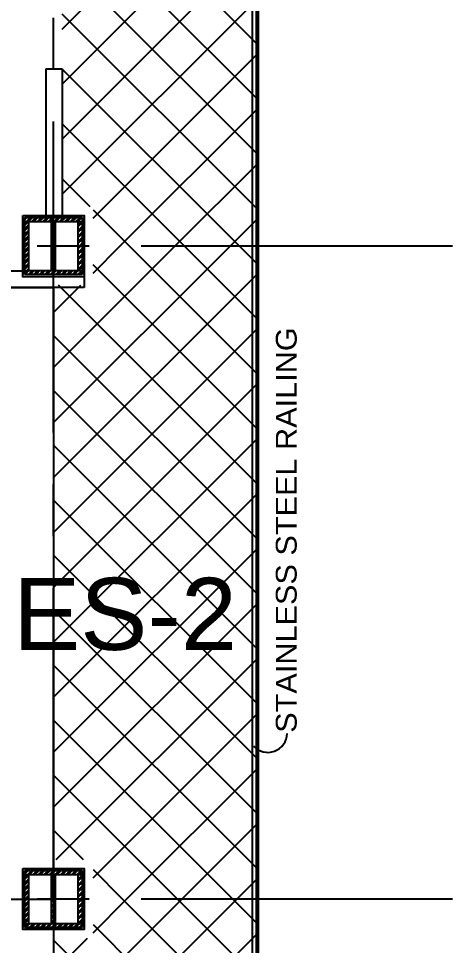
# Model space of a CAD drawing. Header units: millimetres. Extents: x 2148 to 2681, y 758 to 986.
# Drawn here: x 2330.99 to 2336.29, y 866.95 to 878.31 of the extents above; entities that cross this region are included whole.
import ezdxf

# ---------------------------------------------------------------- set-up
doc = ezdxf.new("R2010")
doc.units = ezdxf.units.MM
doc.linetypes.add('CENTER2', pattern=[28.575, 19.05, -3.175, 3.175, -3.175])
for name, color, linetype in [('A-Hatch', 253, 'Continuous'), ('A-Wall', 4, 'Continuous'), ('cladding', 2, 'Continuous'), ('COL-IN', 2, 'Continuous'), ('D', 1, 'Continuous'), ('HATCH', 8, 'Continuous'), ('S_GRID LINES', 252, 'Continuous'), ('TEXT', 6, 'Continuous')]:
    doc.layers.add(name, color=color, linetype=linetype)
doc.styles.add('MMTX$0$ESMX$0$X-OPTA1D', font='x-opta1d')
doc.styles.add('SWISS', font='swissl.ttf')
pattern_1 = [(45, (-2.8079, 3e-13), (-0.336759605, 0.336759605), []), (135, (-2.8079, 3e-13), (-0.336759605, -0.336759605), [])]
pattern_2 = [(45, (32.251856, 3e-13), (-0.0336759605, 0.0336759605), []), (45, (32.274306, 3e-13), (-0.0336759605, 0.0336759605), [])]

msp = doc.modelspace()

# ---------------------------------------------------------------- hatches: boundary and pattern name
at = {"layer": 'A-Hatch'}
h = msp.add_hatch(dxfattribs=at)
h.set_pattern_fill('ANSI37', color=256, scale=0.15, style=0)
h.set_pattern_definition(pattern_1)
h.paths.add_polyline_path([(2331.51838, 880.3184093), (2331.4174928, 880.3184093), (2331.4174928, 879.6252327), (2331.5174952, 879.6252327), (2331.5174952, 876.0017578), (2331.8968649, 876.0017578), (2331.8968649, 875.5217578), (2333.9174928, 875.5217578), (2333.9174928, 885.5205212), (2331.8968649, 885.5205212), (2331.8968649, 885.0405212), (2331.5174952, 885.0405212), (2331.5174952, 882.1834116), (2331.51838, 882.1834116)])
h = msp.add_hatch(dxfattribs=at)
h.set_pattern_fill('ANSI32', color=256, scale=0.005, style=0)
h.set_pattern_definition(pattern_2)
h.paths.add_polyline_path([(2331.4124167, 875.868508), (2331.0624167, 875.868508), (2331.0624167, 875.818508), (2331.4124167, 875.818508)])
h.paths.add_polyline_path([(2331.7624167, 875.868508), (2331.4124167, 875.868508), (2331.4124167, 875.818508), (2331.7624167, 875.818508)])
h.paths.add_polyline_path([(2331.7624167, 875.818508), (2331.7124167, 875.818508), (2331.7124167, 875.518508), (2331.7624167, 875.518508)])
h.paths.add_polyline_path([(2331.7624167, 875.518508), (2331.7124167, 875.518508), (2331.7124167, 875.218508), (2331.7624167, 875.218508)])
h.paths.add_polyline_path([(2331.7624167, 875.218508), (2331.4124167, 875.218508), (2331.4124167, 875.168508), (2331.7624167, 875.168508)])
h.paths.add_polyline_path([(2331.4374167, 875.518508), (2331.4124167, 875.518508), (2331.4124167, 875.218508), (2331.4374167, 875.218508)])
h.paths.add_polyline_path([(2331.4124167, 875.518508), (2331.3874167, 875.518508), (2331.3874167, 875.218508), (2331.4124167, 875.218508)])
h.paths.add_polyline_path([(2331.4124167, 875.818508), (2331.3874167, 875.818508), (2331.3874167, 875.518508), (2331.4124167, 875.518508)])
h.paths.add_polyline_path([(2331.4374167, 875.818508), (2331.4124167, 875.818508), (2331.4124167, 875.518508), (2331.4374167, 875.518508)])
h.paths.add_polyline_path([(2331.1124167, 875.818508), (2331.0624167, 875.818508), (2331.0624167, 875.518508), (2331.1124167, 875.518508)])
h.paths.add_polyline_path([(2331.1124167, 875.518508), (2331.0624167, 875.518508), (2331.0624167, 875.218508), (2331.1124167, 875.218508)])
h.paths.add_polyline_path([(2331.4124167, 875.218508), (2331.0624167, 875.218508), (2331.0624167, 875.168508), (2331.4124167, 875.168508)])
h = msp.add_hatch(dxfattribs=at)
h.set_pattern_fill('ANSI37', color=256, scale=0.15, style=0)
h.set_pattern_definition(pattern_1)
h.paths.add_polyline_path([(2331.4174928, 868.0017578), (2331.8968649, 868.0017578), (2331.8968649, 867.5217578), (2333.9174928, 867.5217578), (2333.9174928, 875.5217578), (2331.8968649, 875.5217578), (2331.8968649, 875.038508), (2331.4174928, 875.038508)])
h = msp.add_hatch(dxfattribs=at)
h.set_pattern_fill('ANSI32', color=256, scale=0.005, style=0)
h.set_pattern_definition(pattern_2)
h.paths.add_polyline_path([(2331.7624167, 867.868508), (2331.4124167, 867.868508), (2331.4124167, 867.818508), (2331.7624167, 867.818508)])
h.paths.add_polyline_path([(2331.4124167, 867.868508), (2331.0624167, 867.868508), (2331.0624167, 867.818508), (2331.4124167, 867.818508)])
h.paths.add_polyline_path([(2331.1124167, 867.818508), (2331.0624167, 867.818508), (2331.0624167, 867.518508), (2331.1124167, 867.518508)])
h.paths.add_polyline_path([(2331.1124167, 867.518508), (2331.0624167, 867.518508), (2331.0624167, 867.218508), (2331.1124167, 867.218508)])
h.paths.add_polyline_path([(2331.4124167, 867.818508), (2331.3874167, 867.818508), (2331.3874167, 867.518508), (2331.4124167, 867.518508)])
h.paths.add_polyline_path([(2331.4374167, 867.818508), (2331.4124167, 867.818508), (2331.4124167, 867.518508), (2331.4374167, 867.518508)])
h.paths.add_polyline_path([(2331.4374167, 867.518508), (2331.3874167, 867.518508), (2331.3874167, 867.218508), (2331.4374167, 867.218508)])
h.paths.add_polyline_path([(2331.7624167, 867.218508), (2331.0624167, 867.218508), (2331.0624167, 867.168508), (2331.7624167, 867.168508)])
h.paths.add_polyline_path([(2331.7624167, 867.518508), (2331.7124167, 867.518508), (2331.7124167, 867.218508), (2331.7624167, 867.218508)])
h.paths.add_polyline_path([(2331.7624167, 867.818508), (2331.7124167, 867.818508), (2331.7124167, 867.518508), (2331.7624167, 867.518508)])
h = msp.add_hatch(dxfattribs=at)
h.set_pattern_fill('ANSI37', color=256, scale=0.15, style=0)
h.set_pattern_definition(pattern_1)
h.paths.add_polyline_path([(2333.9174928, 867.5217578), (2331.8968649, 867.5217578), (2331.8968649, 867.038508), (2331.414209, 867.038508), (2331.414209, 860.0017578), (2331.8968649, 860.0017578), (2331.8968649, 859.518508), (2333.9174928, 859.518508)])

# ---------------------------------------------------------------- linework, layer by layer
msp.add_line((2333.9174928, 877.038508, 0), (2333.9174928, 894.5076006, 0), dxfattribs=at)
at = {"layer": 'A-Hatch', "ltscale": 0.5, "elevation": 0}
for points in [[(2333.9174928, 894.5076006), (2333.9174928, 856.6862457), (2319.5156001, 856.6862457), (2319.5156001, 875.9952581)], [(2333.8924928, 894.5076006), (2333.8924928, 856.7112457), (2319.5406001, 856.7112457), (2319.5406001, 875.9952581)], [(2333.8424928, 894.5076006), (2333.8424928, 856.7612457), (2319.5906001, 856.7612457), (2319.5906001, 875.9952581)]]:
    msp.add_lwpolyline(points, dxfattribs=at)
at = {"layer": 'A-Hatch'}
msp.add_arc((2334.035442, 869.5527424), 0.2371345, 222.79676911, 358.16228016, dxfattribs=at)
at = {"layer": 'A-Wall', "ltscale": 10}
for p, q in [((2331.318375, 877.6890485), (2331.318375, 875.893508)), ((2331.318375, 877.6890485), (2331.51838, 877.6890485)), ((2331.51838, 877.6890485), (2331.51838, 875.893508)), ((2329.3300489, 875.2152586, 0), (2331.0374167, 875.2152586, 0))]:
    msp.add_line(p, q, dxfattribs=at)
at = {"layer": 'cladding', "elevation": 0}
for points in [[(2331.0374167, 875.893508), (2331.7874167, 875.893508), (2331.7874167, 875.143508), (2331.0374167, 875.143508)], [(2331.0374167, 867.893508), (2331.7874167, 867.893508), (2331.7874167, 867.143508), (2331.0374167, 867.143508)]]:
    msp.add_lwpolyline(points, close=True, dxfattribs=at)
at = {"layer": 'COL-IN'}
for p, q in [((2331.0624167, 875.868508, 0), (2331.7624167, 875.868508, 0)), ((2331.0624167, 875.168508, 0), (2331.0624167, 875.868508, 0)), ((2331.7624167, 875.868508, 0), (2331.7624167, 875.168508, 0)), ((2331.0624167, 875.818508, 0), (2331.7624167, 875.818508, 0)), ((2331.1124167, 875.218508, 0), (2331.1124167, 875.818508, 0)), ((2331.3874167, 875.218508, 0), (2331.3874167, 875.818508, 0)), ((2331.4374167, 875.218508, 0), (2331.4374167, 875.818508, 0)), ((2331.7124167, 875.818508, 0), (2331.7124167, 875.218508, 0)), ((2331.0624167, 875.218508, 0), (2331.7624167, 875.218508, 0)), ((2331.7624167, 875.168508, 0), (2331.0624167, 875.168508, 0)), ((2331.0624167, 867.868508, 0), (2331.7624167, 867.868508, 0)), ((2331.0624167, 867.168508, 0), (2331.0624167, 867.868508, 0)), ((2331.0624167, 867.818508, 0), (2331.7624167, 867.818508, 0)), ((2331.1124167, 867.218508, 0), (2331.1124167, 867.818508, 0)), ((2331.3874167, 867.218508, 0), (2331.3874167, 867.818508, 0)), ((2331.4374167, 867.218508, 0), (2331.4374167, 867.818508, 0)), ((2331.7124167, 867.818508, 0), (2331.7124167, 867.218508, 0)), ((2331.7624167, 867.868508, 0), (2331.7624167, 867.168508, 0)), ((2331.0624167, 867.218508, 0), (2331.7624167, 867.218508, 0)), ((2331.7624167, 867.168508, 0), (2331.0624167, 867.168508, 0))]:
    msp.add_line(p, q, dxfattribs=at)
at = {"layer": 'D', "ltscale": 0.5}
msp.add_line((2322.414209, 867.5156028, 0), (2331.414209, 867.5156028, 0), dxfattribs=at)
at = {"layer": 'D', "ltscale": 0.5, "elevation": 0}
msp.add_lwpolyline([(2322.414209, 859.7699809), (2322.414209, 875.0103436), (2331.414209, 875.0103436), (2331.414209, 859.7699809)], close=True, dxfattribs=at)
at = {"layer": 'HATCH', "color": 4, "lineweight": -3, "ltscale": 0.05}
for p, q in [((2331.7874167, 875.143508, 0), (2331.7874167, 875.0103436, 0)), ((2331.7874167, 875.0103436, 0), (2321.9196401, 875.0103436, 0))]:
    msp.add_line(p, q, dxfattribs=at)
at = {"layer": 'S_GRID LINES', "linetype": 'CENTER2', "ltscale": 0.2}
for p, q in [((2331.4124167, 867.518508, 0), (2331.4124167, 903.5418845, 0)), ((2336.2946772, 875.518508, 0), (2314.7272654, 875.518508, 0)), ((2336.2946772, 867.518508, 0), (2314.7272654, 867.518508, 0))]:
    msp.add_line(p, q, dxfattribs=at)

# ---------------------------------------------------------------- texts
at = {"color": 2, "style": 'MMTX$0$ESMX$0$X-OPTA1D', "width": 1.1}
msp.add_text('STAINLESS STEEL RAILING', height=0.25536, rotation=90, dxfattribs=at).set_placement((2334.389007, 869.5552538, 0))
at = {"layer": 'TEXT', "style": 'SWISS'}
msp.add_text('STUDENT OFFICES-2', height=0.882528847, dxfattribs=at).set_placement((2321.0563392, 870.571247, 0))

doc.saveas('drawing.dxf')
